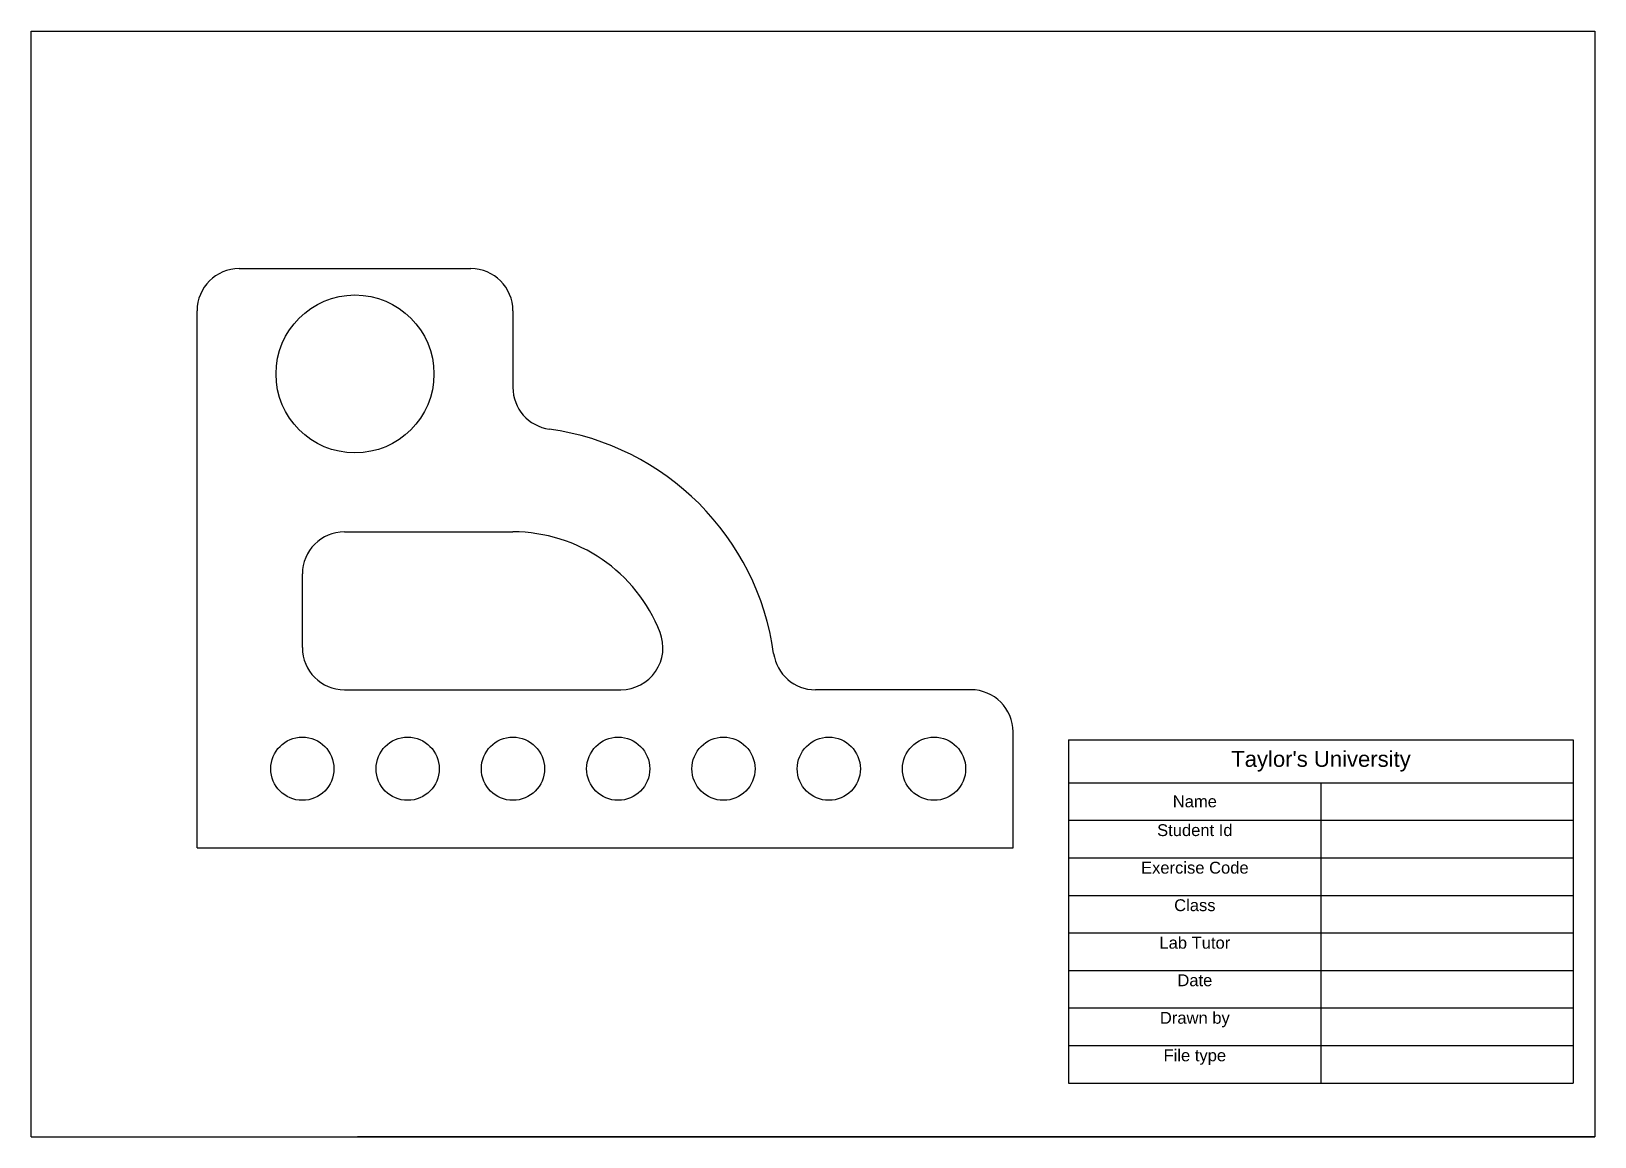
# Model space of a CAD drawing. Header units: millimetres. Extents: x 2252 to 2549, y 2045 to 2255.
import ezdxf

# ---------------------------------------------------------------- set-up
doc = ezdxf.new("R2010")
doc.units = ezdxf.units.MM
doc.styles.get("Standard").update_dxf_attribs({"font": 'arial.ttf'})

# ---------------------------------------------------------------- blocks, each defined once
blk = doc.blocks.new('*T1')
at = {"color": 0, "linetype": 'ByBlock', "lineweight": -2, "transparency": 16777216}
for p, q in [((0, 0), (95.86, 0)), ((0, 0), (0, -65.17)), ((95.86, 0), (95.86, -65.17)), ((0, -8.13), (95.86, -8.13)), ((47.93, -8.13), (47.93, -65.17)), ((0, -15.26), (95.86, -15.26)), ((0, -22.39), (95.86, -22.39)), ((0, -29.52), (95.86, -29.52)), ((0, -36.65), (95.86, -36.65)), ((0, -43.78), (95.86, -43.78)), ((0, -50.91), (95.86, -50.91)), ((0, -58.04), (95.86, -58.04)), ((0, -65.17), (95.86, -65.17))]:
    blk.add_line(p, q, dxfattribs=at)
at = {"color": 0, "transparency": 16777216}
for s, insert, char_height, width, attachment_point in [("Taylor's University", (47.93, -4.06), 3, 94.3618, 5), ('Name', (23.97, -11.69), 2.25, 46.4309, 5), ('Student Id', (23.97, -16.01), 2.25, 46.4309, 2), ('Exercise Code', (23.97, -23.14), 2.25, 46.4309, 2), ('Class', (23.97, -30.27), 2.25, 46.4309, 2), ('Lab Tutor', (23.97, -37.4), 2.25, 46.4309, 2), ('Date', (23.97, -44.53), 2.25, 46.4309, 2), ('Drawn by', (23.97, -51.66), 2.25, 46.4309, 2), ('File type', (23.97, -58.79), 2.25, 46.4309, 2)]:
    blk.add_mtext(s, dxfattribs=dict(at, insert=insert, char_height=char_height, width=width, attachment_point=attachment_point))

msp = doc.modelspace()

# ---------------------------------------------------------------- linework, layer by layer
for p, q in [((2252, 2254.93), (2549, 2254.93)), ((2252, 2093.4), (2252, 2254.93)), ((2549, 2254.93), (2549, 2044.93)), ((2291.5, 2209.84), (2313.5, 2209.84)), ((2313.5, 2209.84), (2335.5, 2209.84)), ((2283.5, 2189.84), (2283.5, 2201.84)), ((2343.5, 2201.84), (2343.5, 2187.28)), ((2283.5, 2159.84), (2283.5, 2189.84)), ((2283.5, 2129.84), (2283.5, 2159.84)), ((2311.5, 2159.84), (2343.5, 2159.84)), ((2303.5, 2137.84), (2303.5, 2151.84)), ((2283.5, 2099.84), (2283.5, 2129.84)), ((2311.5, 2129.84), (2343.5, 2129.84)), ((2343.5, 2129.84), (2363.5, 2129.84)), ((2363.5, 2129.84), (2364, 2129.84)), ((2430.5, 2129.84), (2400.95, 2129.84)), ((2438.5, 2099.84), (2438.5, 2121.84)), ((2438.5, 2099.84), (2438.5, 2114.84)), ((2283.5, 2099.84), (2438.5, 2099.84)), ((2283.5, 2099.84), (2303.5, 2099.84)), ((2252, 2044.93), (2252, 2093.4)), ((2252, 2044.93), (2549, 2044.93)), ((2549, 2044.93), (2313.95, 2044.93))]:
    msp.add_line(p, q)
for centre, radius in [((2313.5, 2189.84), 15), ((2303.5, 2114.84), 6), ((2323.5, 2114.84), 6), ((2343.5, 2114.84), 6), ((2363.5, 2114.84), 6), ((2383.5, 2114.84), 6), ((2403.5, 2114.84), 6), ((2423.5, 2114.84), 6)]:
    msp.add_circle(centre, radius)
for centre, radius, start, end in [((2291.5, 2201.84), 8, 90, 180), ((2335.5, 2201.84), 8, 0, 90), ((2351.5, 2187.28), 8, 180, 262.0719), ((2343.5, 2129.84), 50, 7.9281, 82.0719), ((2311.5, 2151.84), 8, 90, 180), ((2343.5, 2129.84), 30, 21.3237, 90), ((2364, 2137.84), 8, 270, 21.3237), ((2311.5, 2137.84), 8, 180, 270), ((2400.95, 2137.84), 8, 187.9281, 270), ((2430.5, 2121.84), 8, 0, 90)]:
    msp.add_arc(centre, radius, start, end)

# ---------------------------------------------------------------- block references
msp.add_blockref('*T1', (2449.07, 2120.31))

doc.saveas('drawing.dxf')
